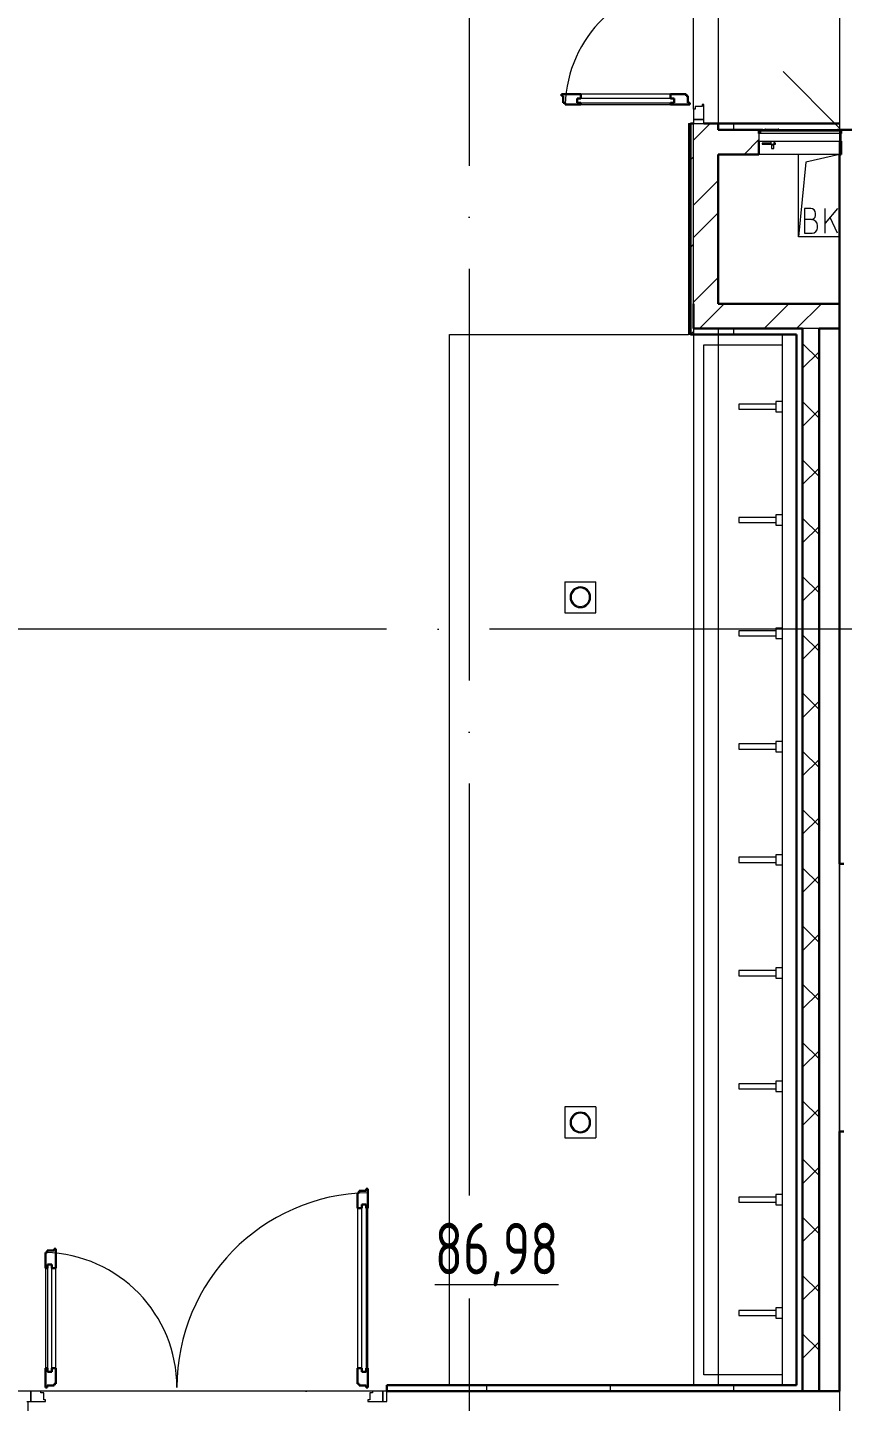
# Model space of a CAD drawing. Header units: millimetres. Extents: x -259809 to 472825, y -397243 to 31861.
# Drawn here: x -32552 to -28592, y -340982 to -334311 of the extents above; entities that cross this region are included whole.
import ezdxf

# ---------------------------------------------------------------- set-up
doc = ezdxf.new("R2010")
doc.units = ezdxf.units.MM
for name, pattern in [('ADSK_Линия сетки', [25, 20, -2.5, 0, -2.5]), ('ADSK_Сверху', [450, 300, -150]), ('Сверху', [3.96875, 2.38125, -1.5875])]:
    doc.linetypes.add(name, pattern=pattern)
for name, color, linetype, lineweight in [('Двери', 252, 'Continuous', 9), ('Линии', 7, 'Continuous', 9), ('Марки помещений', 252, 'Continuous', 20), ('Оборудование', 8, 'Continuous', 18), ('Ограждение', 252, 'Continuous', 9), ('Оси', 252, 'Continuous', 9), ('Перекрытие', 252, 'Continuous', 18), ('Сантехника', 252, 'Continuous', 18), ('Стены внутренние', 252, 'Continuous', 18), ('Стены наружные', 252, 'Continuous', 18), ('Стены штриховка', 7, 'Continuous', 9)]:
    doc.layers.add(name, color=color, linetype=linetype, lineweight=lineweight)
doc.layers.add('Двери открывание', color=7, linetype='Continuous', lineweight=9, true_color=0xc0c0c0)
doc.layers.add('Узлы', color=252, linetype='Continuous')
doc.styles.add('GOST Common_3', font='', dxfattribs={"height": 3.5})
doc.styles.get('GOST Common_3').set_extended_font_data('GOST 2.304 type A')

# ---------------------------------------------------------------- blocks, each defined once
blk = doc.blocks.new('1 этаж')
at = {"layer": 'Ограждение', "true_color": 0x636466}
h = blk.add_hatch(dxfattribs=at)
h.set_pattern_fill('FP_40', color=251, style=0, pattern_type=2)
h.set_pattern_definition([(0, (-32174.8, 94.4), (0, 600), []), (90, (-32174.8, 94.4), (-600, 4e-14), [])])
h.paths.add_polyline_path([(-29340.7, 16884.7), (-29330.7, 16884.7), (-29330.7, 17909.7), (-29340.7, 17909.7), (-29340.7, 16914.7)])
at = {"color": 251, "lineweight": 18, "true_color": 0x636466}
for p, q in [((-28805.8, 17359.7), (-28805.8, 17759.7)), ((-28605.8, 17759.7), (-28769.6, 17722.8)), ((-28769.6, 17722.8), (-28805.8, 17359.7)), ((-28746.6, 17496.9), (-28776.6, 17496.9)), ((-28776.6, 17496.9), (-28776.6, 17376.9)), ((-28616.6, 17496.9), (-28676.6, 17425.4)), ((-28676.6, 17376.9), (-28676.6, 17496.9)), ((-28743.3, 17443.6), (-28776.6, 17443.6)), ((-28723.3, 17463.6), (-28723.3, 17473.6)), ((-28713.3, 17403.6), (-28713.3, 17413.6)), ((-28616.6, 17376.9), (-28652.6, 17454)), ((-28605.8, 17359.7), (-28805.8, 17359.7)), ((-28776.6, 17376.9), (-28740, 17376.9))]:
    blk.add_line(p, q, dxfattribs=at)
for centre, radius, start, end in [((-28746.6, 17473.6), 23.3, 0, 90), ((-28743.3, 17463.6), 20, 270, 0), ((-28743.3, 17413.6), 30, 0, 90), ((-28740, 17403.6), 26.7, 270, 0)]:
    blk.add_arc(centre, radius, start, end, dxfattribs=at)
at = {"layer": 'Двери', "color": 251, "lineweight": 30, "true_color": 0x636466}
for p, q in [((-29863.7, 18051.7), (-29957.7, 18051.7)), ((-29957.7, 18051.7), (-29957.7, 18043.7)), ((-29957.7, 18043.7), (-29948.7, 18043.7)), ((-29948.7, 18043.7), (-29948.7, 18009.7)), ((-29863.7, 18031.7), (-29881.7, 18031.7)), ((-29881.7, 18031.7), (-29881.7, 18010.7)), ((-29863.7, 18051.7), (-29863.7, 18031.7)), ((-29351.7, 18051.7), (-29427.7, 18051.7)), ((-29427.7, 18051.7), (-29427.7, 18031.7)), ((-29427.7, 18031.7), (-29409.7, 18031.7)), ((-29409.7, 18031.7), (-29409.7, 18010.7)), ((-29351.7, 18043.7), (-29351.7, 18051.7)), ((-29342.7, 18043.7), (-29351.7, 18043.7)), ((-29342.7, 18009.7), (-29342.7, 18043.7)), ((-29948.7, 18009.7), (-29939.7, 18009.7)), ((-29939.7, 18009.7), (-29939.7, 18001.7)), ((-29939.7, 18001.7), (-29863.7, 18001.7)), ((-29881.7, 18010.7), (-29863.7, 18010.7)), ((-29863.7, 18010.7), (-29863.7, 18001.7)), ((-29427.7, 18010.7), (-29427.7, 18001.7)), ((-29409.7, 18010.7), (-29427.7, 18010.7)), ((-29427.7, 18001.7), (-29333.7, 18001.7)), ((-29333.7, 18009.7), (-29342.7, 18009.7)), ((-29333.7, 18001.7), (-29333.7, 18009.7)), ((-30939.8, 12718.7), (-30947.8, 12718.7)), ((-30947.8, 12718.7), (-30947.8, 12642.7)), ((-30905.8, 12727.7), (-30939.8, 12727.7)), ((-30939.8, 12727.7), (-30939.8, 12718.7)), ((-30897.8, 12736.7), (-30905.8, 12736.7)), ((-30905.8, 12736.7), (-30905.8, 12727.7)), ((-30897.8, 12642.7), (-30897.8, 12736.7)), ((-30947.8, 12642.7), (-30927.8, 12642.7)), ((-30927.8, 12642.7), (-30927.8, 12660.7)), ((-30927.8, 12660.7), (-30906.8, 12660.7)), ((-30906.8, 12660.7), (-30906.8, 12642.7)), ((-30906.8, 12642.7), (-30897.8, 12642.7)), ((-32455.8, 12428.7), (-32463.8, 12428.7)), ((-32463.8, 12428.7), (-32463.8, 12352.7)), ((-32421.8, 12437.7), (-32455.8, 12437.7)), ((-32455.8, 12437.7), (-32455.8, 12428.7)), ((-32413.8, 12446.7), (-32421.8, 12446.7)), ((-32421.8, 12446.7), (-32421.8, 12437.7)), ((-32413.8, 12352.7), (-32413.8, 12446.7)), ((-32454.8, 12352.7), (-32463.8, 12352.7)), ((-32454.8, 12370.7), (-32454.8, 12352.7)), ((-32433.8, 12370.7), (-32454.8, 12370.7)), ((-32433.8, 12352.7), (-32433.8, 12370.7)), ((-32413.8, 12352.7), (-32433.8, 12352.7)), ((-32463.8, 11866.7), (-32463.8, 11772.7)), ((-32454.8, 11866.7), (-32463.8, 11866.7)), ((-32454.8, 11848.7), (-32454.8, 11866.7)), ((-32433.8, 11848.7), (-32454.8, 11848.7)), ((-32433.8, 11866.7), (-32433.8, 11848.7)), ((-32413.8, 11866.7), (-32433.8, 11866.7)), ((-32413.8, 11790.7), (-32413.8, 11866.7)), ((-30947.8, 11866.7), (-30947.8, 11790.7)), ((-30947.8, 11866.7), (-30927.8, 11866.7)), ((-30927.8, 11866.7), (-30927.8, 11848.7)), ((-30927.8, 11848.7), (-30906.8, 11848.7)), ((-30906.8, 11866.7), (-30897.8, 11866.7)), ((-30906.8, 11848.7), (-30906.8, 11866.7)), ((-30897.8, 11772.7), (-30897.8, 11866.7)), ((-32463.8, 11772.7), (-32455.8, 11772.7)), ((-32455.8, 11772.7), (-32455.8, 11781.7)), ((-32455.8, 11781.7), (-32421.8, 11781.7)), ((-32421.8, 11781.7), (-32421.8, 11790.7)), ((-32421.8, 11790.7), (-32413.8, 11790.7)), ((-30947.8, 11790.7), (-30939.8, 11790.7)), ((-30939.8, 11790.7), (-30939.8, 11781.7)), ((-30939.8, 11781.7), (-30905.8, 11781.7)), ((-30905.8, 11781.7), (-30905.8, 11772.7)), ((-30905.8, 11772.7), (-30897.8, 11772.7))]:
    blk.add_line(p, q, dxfattribs=at)
at = {"layer": 'Двери', "color": 251, "true_color": 0x636466}
for p, q in [((-29409.7, 18031.7), (-29881.7, 18031.7)), ((-29881.7, 18031.7), (-29881.7, 18010.7)), ((-29427.7, 18051.7), (-29863.7, 18051.7)), ((-29409.7, 18010.7), (-29409.7, 18031.7)), ((-29881.7, 18010.7), (-29409.7, 18010.7)), ((-29863.7, 18001.7), (-29427.7, 18001.7)), ((-29315.7, 17978.7), (-29315.7, 17929.7)), ((-29307.7, 17978.7), (-29315.7, 17978.7)), ((-29273.7, 17992.7), (-29307.7, 17992.7)), ((-29307.7, 17992.7), (-29307.7, 17978.7)), ((-29265.7, 18001.7), (-29273.7, 18001.7)), ((-29273.7, 18001.7), (-29273.7, 17992.7)), ((-29265.7, 17929.7), (-29265.7, 18001.7)), ((-29265.7, 17929.7), (-29315.7, 17929.7)), ((-29315.7, 17929.7), (-29315.7, 17909.7)), ((-29315.7, 17929.7), (-29265.7, 17929.7)), ((-29315.7, 17909.7), (-29265.7, 17909.7)), ((-29265.7, 17909.7), (-29265.7, 17929.7)), ((-30947.8, 12642.7), (-30947.8, 11866.7)), ((-30927.8, 11848.7), (-30927.8, 12660.7)), ((-30927.8, 12660.7), (-30906.8, 12660.7)), ((-30906.8, 12660.7), (-30906.8, 11848.7)), ((-30897.8, 11866.7), (-30897.8, 12642.7)), ((-32463.8, 12352.7), (-32463.8, 11866.7)), ((-32454.8, 12370.7), (-32454.8, 11848.7)), ((-32433.8, 12370.7), (-32454.8, 12370.7)), ((-32433.8, 11848.7), (-32433.8, 12370.7)), ((-32413.8, 11866.7), (-32413.8, 12352.7)), ((-32454.8, 11848.7), (-32433.8, 11848.7)), ((-30906.8, 11848.7), (-30927.8, 11848.7)), ((-32535.8, 11754.7), (-32555.8, 11754.7)), ((-32535.8, 11704.7), (-32535.8, 11754.7)), ((-32486.8, 11754.7), (-32535.8, 11754.7)), ((-32535.8, 11754.7), (-32535.8, 11704.7)), ((-32486.8, 11746.7), (-32486.8, 11754.7)), ((-32472.8, 11746.7), (-32486.8, 11746.7)), ((-32472.8, 11712.7), (-32472.8, 11746.7)), ((-30874.8, 11746.7), (-30888.8, 11746.7)), ((-30888.8, 11746.7), (-30888.8, 11712.7)), ((-30874.8, 11754.7), (-30874.8, 11746.7)), ((-30825.8, 11754.7), (-30874.8, 11754.7)), ((-30805.8, 11754.7), (-30825.8, 11754.7)), ((-30825.8, 11754.7), (-30825.8, 11704.7)), ((-30825.8, 11704.7), (-30825.8, 11754.7)), ((-30805.8, 11704.7), (-30805.8, 11754.7)), ((-32555.8, 11704.7), (-32535.8, 11704.7)), ((-32535.8, 11704.7), (-32463.8, 11704.7)), ((-32463.8, 11712.7), (-32472.8, 11712.7)), ((-32463.8, 11704.7), (-32463.8, 11712.7)), ((-30888.8, 11712.7), (-30897.8, 11712.7)), ((-30897.8, 11712.7), (-30897.8, 11704.7)), ((-30897.8, 11704.7), (-30825.8, 11704.7)), ((-30825.8, 11704.7), (-30805.8, 11704.7))]:
    blk.add_line(p, q, dxfattribs=at)
at = {"layer": 'Двери открывание', "color": 251, "true_color": 0x636466}
for centre, radius, start, end in [((-29333.7, 17983.7), 606, 90, 178.29789), ((-30879.8, 11772.7), 946, 91.09026, 180), ((-32481.8, 11772.7), 656, 0, 88.42766)]:
    blk.add_arc(centre, radius, start, end, dxfattribs=at)
at = {"layer": 'Линии', "color": 251, "linetype": 'ADSK_Сверху', "ltscale": 100, "true_color": 0x636466}
for p, q in [((-29315.7, 16914.7), (-29315.7, 11784.7)), ((-29195.7, 16914.7), (-29195.7, 11784.7))]:
    blk.add_line(p, q, dxfattribs=at)
at = {"layer": 'Оборудование', "color": 251, "true_color": 0x636466}
for p, q in [((-28605.8, 17887.6), (-28880.7, 18162.5)), ((-28616.8, 17879.7), (-28978.8, 17879.7)), ((-28978.8, 17879.7), (-28978.8, 17874.2)), ((-28969.8, 17881.7), (-28969.8, 17879.7)), ((-28965.8, 17881.7), (-28969.8, 17881.7)), ((-28965.8, 17881.7), (-28905.3, 17881.7)), ((-28901.3, 17881.7), (-28905.3, 17881.7)), ((-28901.3, 17879.7), (-28901.3, 17881.7)), ((-28616.8, 17874.2), (-28616.8, 17879.7)), ((-28997.8, 17861.1), (-28997.8, 17824.7)), ((-28997.8, 17824.7), (-28597.8, 17824.7)), ((-28598.8, 17862), (-28996.9, 17862)), ((-28990.8, 17871.7), (-28990.8, 17862)), ((-28605.8, 17872.7), (-28989.9, 17872.7)), ((-28936.2, 17814.3), (-28982, 17814.3)), ((-28982, 17814.3), (-28982, 17809.3)), ((-28941, 17824.7), (-28941, 17808.8)), ((-28918.3, 17814.3), (-28926.5, 17814.3)), ((-28921.7, 17808.8), (-28921.7, 17824.7)), ((-28918.3, 17809.3), (-28918.3, 17814.3)), ((-28604.8, 17862), (-28604.8, 17871.7)), ((-28597.8, 17824.7), (-28597.8, 17861.1)), ((-28982, 17809.3), (-28936.2, 17809.3)), ((-28941, 17808.8), (-28921.7, 17808.8)), ((-28939.4, 17808.8), (-28937.5, 17806.8)), ((-28937.5, 17806.8), (-28937.5, 17789.3)), ((-28937.5, 17806.8), (-28925.2, 17806.8)), ((-28937.5, 17789.3), (-28925.2, 17789.3)), ((-28926.5, 17809.3), (-28918.3, 17809.3)), ((-28925.2, 17806.8), (-28923.3, 17808.8)), ((-28925.2, 17789.3), (-28925.2, 17806.8))]:
    blk.add_line(p, q, dxfattribs=at)
for points, knots in [([(-28996.9, 17862), (-28997, 17862), (-28997.1, 17862), (-28997.3, 17861.9), (-28997.4, 17861.8), (-28997.6, 17861.7), (-28997.7, 17861.5), (-28997.8, 17861.3), (-28997.8, 17861.2), (-28997.8, 17861.1)], [0, 0, 0, 0, 0.166667, 0.25, 0.333333, 0.5, 0.666667, 0.833333, 1, 1, 1, 1]), ([(-28989.9, 17872.7), (-28990, 17872.7), (-28990.1, 17872.7), (-28990.3, 17872.6), (-28990.4, 17872.6), (-28990.5, 17872.5), (-28990.6, 17872.4), (-28990.7, 17872.2), (-28990.8, 17872), (-28990.8, 17871.8), (-28990.8, 17871.7)], [0, 0, 0, 0, 0.166667, 0.25, 0.333333, 0.416667, 0.541667, 0.666667, 0.833333, 1, 1, 1, 1]), ([(-28978.8, 17874.2), (-28978.8, 17874.1), (-28978.9, 17873.9), (-28979, 17873.6), (-28979, 17873.5), (-28979.2, 17873.3), (-28979.3, 17873.1), (-28979.4, 17873), (-28979.6, 17872.9), (-28979.8, 17872.8), (-28980, 17872.7), (-28980.2, 17872.7), (-28980.4, 17872.7)], [0, 0, 0, 0, 0.166667, 0.25, 0.333333, 0.416667, 0.5, 0.583333, 0.666667, 0.75, 0.833333, 1, 1, 1, 1]), ([(-28615.3, 17872.7), (-28615.4, 17872.7), (-28615.6, 17872.7), (-28615.9, 17872.8), (-28616.1, 17872.9), (-28616.2, 17873), (-28616.4, 17873.1), (-28616.5, 17873.3), (-28616.6, 17873.5), (-28616.7, 17873.6), (-28616.8, 17873.9), (-28616.8, 17874.1), (-28616.8, 17874.2)], [-1, -1, -1, -1, -0.833333, -0.75, -0.666667, -0.583333, -0.5, -0.416667, -0.333333, -0.25, -0.166667, 0, 0, 0, 0]), ([(-28604.8, 17871.7), (-28604.8, 17871.8), (-28604.9, 17872), (-28605, 17872.2), (-28605.1, 17872.4), (-28605.2, 17872.5), (-28605.3, 17872.6), (-28605.4, 17872.6), (-28605.6, 17872.7), (-28605.7, 17872.7), (-28605.8, 17872.7)], [-1, -1, -1, -1, -0.833333, -0.666667, -0.541667, -0.416667, -0.333333, -0.25, -0.166667, 0, 0, 0, 0]), ([(-28597.8, 17861.1), (-28597.8, 17861.2), (-28597.9, 17861.3), (-28598, 17861.5), (-28598.1, 17861.7), (-28598.3, 17861.8), (-28598.4, 17861.9), (-28598.6, 17862), (-28598.7, 17862), (-28598.8, 17862)], [-1, -1, -1, -1, -0.833333, -0.666667, -0.5, -0.333333, -0.25, -0.166667, 0, 0, 0, 0])]:
    blk.add_open_spline(points, degree=3, knots=knots, dxfattribs=at)
at = {"layer": 'Ограждение', "color": 251, "true_color": 0x636466}
for p, q in [((-29340.7, 17909.7), (-29330.7, 17909.7)), ((-29340.7, 17909.7), (-29340.7, 16884.7)), ((-29330.7, 16884.7), (-29340.7, 16884.7))]:
    blk.add_line(p, q, dxfattribs=at)
at = {"layer": 'Оси', "color": 251, "linetype": 'ADSK_Линия сетки', "ltscale": 100, "true_color": 0x636466}
for p, q in [((-30405.8, 32205.3), (-30405.8, -33771.4)), ((-28605.8, 32205.3), (-28605.8, -33771.4)), ((-805.8, 15454.7), (-72528.1, 15454.7)), ((-26448.4, 11754.7), (-72528.1, 11754.7))]:
    blk.add_line(p, q, dxfattribs=at)
at = {"layer": 'Перекрытие', "color": 251, "ltscale": 100, "true_color": 0x636466}
for p, q in [((-28805.8, 17359.7), (-28805.8, 17759.7)), ((-28605.8, 17359.7), (-28805.8, 17359.7)), ((-30500.7, 16884.7), (-29340.7, 16884.7)), ((-30500.7, 11784.7), (-30500.7, 16884.7)), ((-29940.6, 15684.7), (-29790.6, 15684.7)), ((-29940.6, 15684.7), (-29940.6, 15534.7)), ((-29790.6, 15534.7), (-29790.6, 15684.7)), ((-29940.6, 15534.7), (-29790.6, 15534.7)), ((-29940.6, 13134.7), (-29940.6, 12984.7)), ((-29790.6, 13134.7), (-29940.6, 13134.7)), ((-29790.6, 13134.7), (-29790.6, 12984.7)), ((-29940.6, 12984.7), (-29790.6, 12984.7)), ((-30874.8, 11754.7), (-32486.8, 11754.7))]:
    blk.add_line(p, q, dxfattribs=at)
at = {"layer": 'Сантехника', "color": 251, "true_color": 0x636466}
for p, q in [((-29315.7, 16884.7), (-29315.7, 11784.7)), ((-28885.8, 16884.7), (-28885.8, 11784.7)), ((-29265.6, 16834.7), (-28885.8, 16834.7)), ((-29265.6, 11834.7), (-29265.6, 16834.7)), ((-28915.8, 16547.2), (-29095.8, 16547.2)), ((-29095.8, 16547.2), (-29095.8, 16522.2)), ((-28885.8, 16559.7), (-28915.8, 16559.7)), ((-28915.8, 16559.7), (-28915.8, 16509.7)), ((-29095.8, 16522.2), (-28915.8, 16522.2)), ((-28915.8, 16509.7), (-28885.8, 16509.7)), ((-28915.8, 15997.2), (-29095.8, 15997.2)), ((-29095.8, 15997.2), (-29095.8, 15972.2)), ((-29095.8, 15972.2), (-28915.8, 15972.2)), ((-28885.8, 16009.7), (-28915.8, 16009.7)), ((-28915.8, 16009.7), (-28915.8, 15959.7)), ((-28915.8, 15959.7), (-28885.8, 15959.7)), ((-28915.8, 15447.2), (-29095.8, 15447.2)), ((-29095.8, 15447.2), (-29095.8, 15422.2)), ((-29095.8, 15422.2), (-28915.8, 15422.2)), ((-28885.8, 15459.7), (-28915.8, 15459.7)), ((-28915.8, 15459.7), (-28915.8, 15409.7)), ((-28915.8, 15409.7), (-28885.8, 15409.7)), ((-28915.8, 14897.2), (-29095.8, 14897.2)), ((-29095.8, 14897.2), (-29095.8, 14872.2)), ((-28885.8, 14909.7), (-28915.8, 14909.7)), ((-28915.8, 14909.7), (-28915.8, 14859.7)), ((-29095.8, 14872.2), (-28915.8, 14872.2)), ((-28915.8, 14859.7), (-28885.8, 14859.7)), ((-28915.8, 14347.2), (-29095.8, 14347.2)), ((-29095.8, 14347.2), (-29095.8, 14322.2)), ((-28885.8, 14359.7), (-28915.8, 14359.7)), ((-28915.8, 14359.7), (-28915.8, 14309.7)), ((-29095.8, 14322.2), (-28915.8, 14322.2)), ((-28915.8, 14309.7), (-28885.8, 14309.7)), ((-28915.8, 13797.2), (-29095.8, 13797.2)), ((-29095.8, 13797.2), (-29095.8, 13772.2)), ((-29095.8, 13772.2), (-28915.8, 13772.2)), ((-28885.8, 13809.7), (-28915.8, 13809.7)), ((-28915.8, 13809.7), (-28915.8, 13759.7)), ((-28915.8, 13759.7), (-28885.8, 13759.7)), ((-28915.8, 13247.2), (-29095.8, 13247.2)), ((-29095.8, 13247.2), (-29095.8, 13222.2)), ((-29095.8, 13222.2), (-28915.8, 13222.2)), ((-28885.8, 13259.7), (-28915.8, 13259.7)), ((-28915.8, 13259.7), (-28915.8, 13209.7)), ((-28915.8, 13209.7), (-28885.8, 13209.7)), ((-28915.8, 12697.2), (-29095.8, 12697.2)), ((-29095.8, 12697.2), (-29095.8, 12672.2)), ((-28885.8, 12709.7), (-28915.8, 12709.7)), ((-28915.8, 12709.7), (-28915.8, 12659.7)), ((-29095.8, 12672.2), (-28915.8, 12672.2)), ((-28915.8, 12659.7), (-28885.8, 12659.7)), ((-28915.8, 12147.2), (-29095.8, 12147.2)), ((-29095.8, 12147.2), (-29095.8, 12122.2)), ((-28885.8, 12159.7), (-28915.8, 12159.7)), ((-28915.8, 12159.7), (-28915.8, 12109.7)), ((-29095.8, 12122.2), (-28915.8, 12122.2)), ((-28915.8, 12109.7), (-28885.8, 12109.7)), ((-28885.8, 11834.7), (-29265.6, 11834.7))]:
    blk.add_line(p, q, dxfattribs=at)
for centre, radius, start, end in [((-29865.6, 15609.7), 50, 0, 180), ((-29865.6, 15609.7), 45, 0, 180), ((-29865.6, 15609.7), 50, 180, 0), ((-29865.6, 15609.7), 45, 180, 0), ((-29865.6, 13059.7), 50, 0, 180), ((-29865.6, 13059.7), 45, 0, 180), ((-29865.6, 13059.7), 50, 180, 0), ((-29865.6, 13059.7), 45, 180, 0)]:
    blk.add_arc(centre, radius, start, end, dxfattribs=at)
at = {"layer": 'Стены внутренние', "color": 251, "true_color": 0x636466}
for p, q in [((-28605.8, 17872), (-28605.8, 17879.7)), ((-28605.8, 17759.7), (-28605.8, 17824.7)), ((-28605.8, 13015.7), (-28605.8, 14315.7))]:
    blk.add_line(p, q, dxfattribs=at)
at = {"layer": 'Стены внутренние', "color": 251, "lineweight": 30, "true_color": 0x636466}
for p, q in [((-28597.8, 17879.7), (-28597.8, 17861.3)), ((-28597.8, 17824.7), (-28597.8, 17759.7)), ((-28597.8, 17759.7), (-28605.8, 17759.7)), ((-28605.8, 17759.7), (-28605.8, 17034.7)), ((-28605.8, 16914.7), (-28605.8, 15454.7)), ((-28605.8, 15454.7), (-28605.8, 14315.7)), ((-28605.8, 14315.7), (-28585.8, 14315.7)), ((-28605.8, 13015.7), (-28605.8, 11754.7)), ((-28585.8, 13015.7), (-28605.8, 13015.7)), ((-28605.8, 11754.7), (-28705.8, 11754.7))]:
    blk.add_line(p, q, dxfattribs=at)
at = {"layer": 'Стены наружные', "color": 251, "true_color": 0x636466}
for p, q in [((-29195.7, 19609.7), (-29195.7, 17909.7)), ((-29315.7, 17978.7), (-29315.7, 19540.7)), ((-28605.8, 17759.7), (-28997.8, 17759.7)), ((-32548.3, 11634.7), (-32548.3, 11704.7))]:
    blk.add_line(p, q, dxfattribs=at)
at = {"layer": 'Стены наружные', "color": 251, "lineweight": 30, "true_color": 0x636466}
for p, q in [((-29315.7, 17909.7), (-29330.7, 17909.7)), ((-29330.7, 17909.7), (-29330.7, 16884.7)), ((-28605.8, 17909.7), (-29265.7, 17909.7)), ((-29195.7, 17879.7), (-29195.7, 17909.7)), ((-29195.7, 17879.7), (-28978.8, 17879.7)), ((-28997.8, 17861.3), (-28997.8, 17879.7)), ((-28616.8, 17879.7), (-28605.8, 17879.7)), ((-28997.8, 17759.7), (-28997.8, 17824.7)), ((-29195.7, 17759.7), (-28997.8, 17759.7)), ((-29195.7, 17034.7), (-29195.7, 17759.7)), ((-29315.7, 17034.7), (-29315.7, 16914.7)), ((-28605.8, 17034.7), (-29195.7, 17034.7)), ((-28605.8, 16914.7), (-28605.8, 17034.7)), ((-29330.7, 16884.7), (-28815.8, 16884.7)), ((-29315.7, 16914.7), (-28785.8, 16914.7)), ((-28815.8, 16884.7), (-28815.8, 11784.7)), ((-28785.8, 16914.7), (-28785.8, 11754.7)), ((-28705.8, 16914.7), (-28605.8, 16914.7)), ((-28705.8, 11754.7), (-28705.8, 16914.7)), ((-28815.8, 11784.7), (-30805.8, 11784.7)), ((-30805.8, 11784.7), (-30805.8, 11754.7)), ((-30805.8, 11754.7), (-28705.8, 11754.7))]:
    blk.add_line(p, q, dxfattribs=at)
at = {"layer": 'Стены наружные', "color": 251, "linetype": 'Continuous', "lineweight": 9, "true_color": 0x636466}
for p, q in [((-29315.7, 17828.2), (-29234.2, 17909.7)), ((-29119.8, 17879.7), (-29119.8, 17909.7)), ((-29069.9, 17759.7), (-28997.8, 17831.8)), ((-29330.7, 17732.8), (-29315.7, 17747.8)), ((-29315.7, 17513.9), (-29195.7, 17633.9)), ((-29315.7, 17356.8), (-29195.7, 17476.8)), ((-29330.7, 17308.5), (-29315.7, 17323.5)), ((-29315.7, 17042.5), (-29195.7, 17162.5)), ((-29286.3, 16914.7), (-29166.3, 17034.7)), ((-28972, 16914.7), (-28852, 17034.7)), ((-28814.8, 16914.7), (-28694.8, 17034.7)), ((-29330.3, 16884.7), (-29315.7, 16899.3)), ((-29119.8, 16884.7), (-29119.8, 16914.7)), ((-28705.8, 16762.2), (-28785.8, 16842.2)), ((-28785.8, 16722), (-28705.8, 16802)), ((-28705.8, 16479.4), (-28785.8, 16559.4)), ((-28785.8, 16439.2), (-28705.8, 16519.2)), ((-28705.8, 16196.5), (-28785.8, 16276.5)), ((-28785.8, 16156.4), (-28705.8, 16236.4)), ((-28705.8, 15913.7), (-28785.8, 15993.7)), ((-28785.8, 15873.5), (-28705.8, 15953.5)), ((-28705.8, 15630.9), (-28785.8, 15710.9)), ((-28785.8, 15590.7), (-28705.8, 15670.7)), ((-28705.8, 15348), (-28785.8, 15428)), ((-28785.8, 15307.8), (-28705.8, 15387.8)), ((-28705.8, 15065.2), (-28785.8, 15145.2)), ((-28785.8, 15025), (-28705.8, 15105)), ((-28705.8, 14782.3), (-28785.8, 14862.3)), ((-28785.8, 14742.1), (-28705.8, 14822.1)), ((-28705.8, 14499.5), (-28785.8, 14579.5)), ((-28785.8, 14459.3), (-28705.8, 14539.3)), ((-28705.8, 14216.6), (-28785.8, 14296.6)), ((-28785.8, 14176.5), (-28705.8, 14256.5)), ((-28705.8, 13933.8), (-28785.8, 14013.8)), ((-28785.8, 13893.6), (-28705.8, 13973.6)), ((-28705.8, 13651), (-28785.8, 13731)), ((-28785.8, 13610.8), (-28705.8, 13690.8)), ((-28705.8, 13368.1), (-28785.8, 13448.1)), ((-28785.8, 13327.9), (-28705.8, 13407.9)), ((-28705.8, 13085.3), (-28785.8, 13165.3)), ((-28785.8, 13045.1), (-28705.8, 13125.1)), ((-28705.8, 12802.4), (-28785.8, 12882.4)), ((-28785.8, 12762.3), (-28705.8, 12842.3)), ((-28705.8, 12519.6), (-28785.8, 12599.6)), ((-28785.8, 12479.4), (-28705.8, 12559.4)), ((-28705.8, 12236.7), (-28785.8, 12316.7)), ((-28785.8, 12196.6), (-28705.8, 12276.6)), ((-28705.8, 11953.9), (-28785.8, 12033.9)), ((-28785.8, 11913.7), (-28705.8, 11993.7)), ((-30319.8, 11754.7), (-30319.8, 11784.7)), ((-29719.8, 11754.7), (-29719.8, 11784.7)), ((-29119.8, 11754.7), (-29119.8, 11784.7))]:
    blk.add_line(p, q, dxfattribs=at)
at = {"layer": 'Стены штриховка', "color": 251, "true_color": 0x636466}
for p, q in [((-29315.7, 17034.7), (-29315.7, 17909.7)), ((-29315.7, 16914.7), (-29315.7, 16884.7)), ((-28705.8, 16914.7), (-28785.8, 16914.7))]:
    blk.add_line(p, q, dxfattribs=at)
at = {"layer": 'Узлы', "color": 251, "linetype": 'Сверху', "lineweight": 9, "true_color": 0x636466}
blk.add_line((-28605.8, 19609.7), (-28605.8, 17879.7), dxfattribs=at)
at = {"layer": 'Узлы', "color": 251, "lineweight": 30, "true_color": 0x636466}
blk.add_line((-28605.8, 17879.7), (-28215.8, 17879.7), dxfattribs=at)
at = {"layer": 'Марки помещений', "color": 251, "true_color": 0x636466, "style": 'GOST Common_3', "width": 0.9}
blk.add_text('%%U86,98', height=250, dxfattribs=at).set_placement((-30572.8, 12322.1))

msp = doc.modelspace()

# ---------------------------------------------------------------- block references
msp.add_blockref('1 этаж', (0, -352686.9))

doc.saveas('drawing.dxf')
